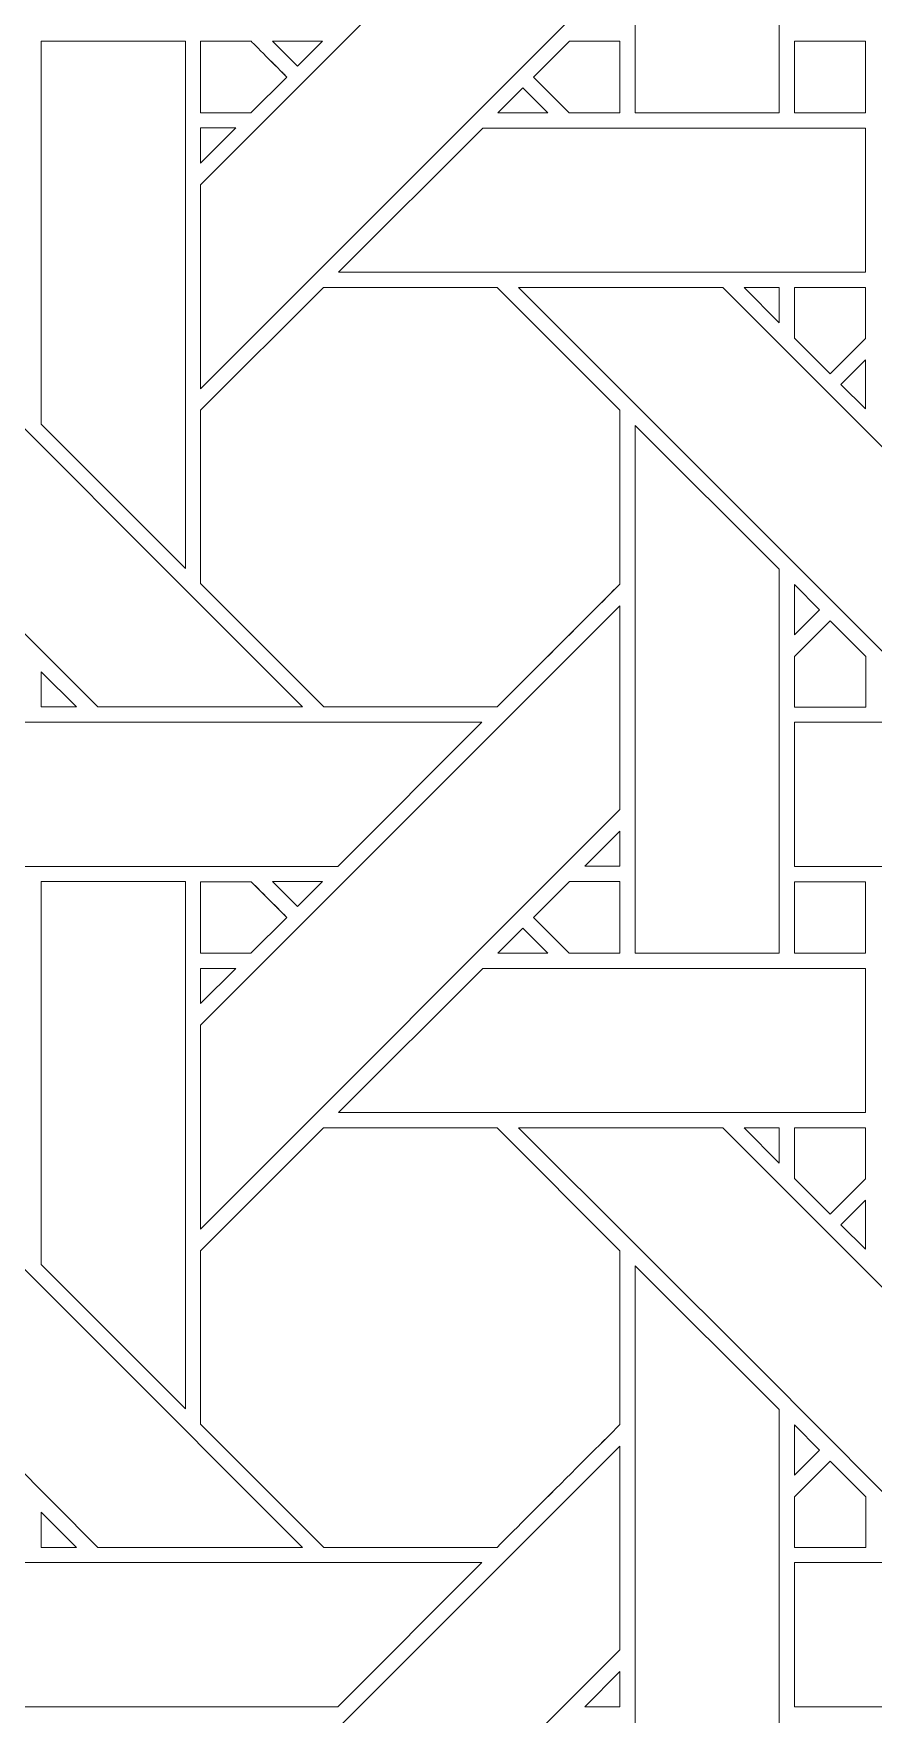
# Model space of a CAD drawing. Header units: inches. Extents: x 4.9 to 19.9, y 1.6 to 16.6.
# Drawn here: x 10.534 to 11.483, y 3.451 to 5.349 of the extents above; entities that cross this region are included whole.
import ezdxf

# ---------------------------------------------------------------- set-up
doc = ezdxf.new("R2010")
doc.units = ezdxf.units.IN
doc.header["$MEASUREMENT"] = 0
doc.layers.add('Design', color=7, linetype='Continuous', lineweight=0)

msp = doc.modelspace()

# ---------------------------------------------------------------- linework, layer by layer
at = {"layer": 'Design'}
for points, knots in [([(4.882854037814669, 16.59476386176223), (4.882854037814669, 16.59476386176223), (4.882854037814669, 1.594763861762152), (4.882854037814669, 1.594763861762152), (4.882854037814669, 1.594763861762152), (19.88285319010416, 1.594763861762152), (19.88285319010416, 1.594763861762152), (19.88285319010416, 1.594763861762152), (19.88285319010416, 16.59476386176223), (19.88285319010416, 16.59476386176223), (19.88285319010416, 16.59476386176223), (4.882854037814669, 16.59476386176223), (4.882854037814669, 16.59476386176223)], [0, 0, 0, 0, 1, 1, 1, 2, 2, 2, 3, 3, 3, 4, 4, 4, 4]), ([(5.683952837729848, 15.79366501657361), (5.683952837729848, 15.79366501657361), (5.683952837729848, 2.395862706950664), (5.683952837729848, 2.395862706950664), (5.683952837729848, 2.395862706950664), (19.08175439018904, 2.395862706950664), (19.08175439018904, 2.395862706950664), (19.08175439018904, 2.395862706950664), (19.08175439018904, 15.79366501657361), (19.08175439018904, 15.79366501657361), (19.08175439018904, 15.79366501657361), (5.683952837729848, 15.79366501657361), (5.683952837729848, 15.79366501657361)], [0, 0, 0, 0, 1, 1, 1, 2, 2, 2, 3, 3, 3, 4, 4, 4, 4]), ([(11.37650892469618, 5.693190680609808), (11.37650892469618, 5.693190680609808), (11.37650892469618, 5.259501139322916), (11.37650892469618, 5.259501139322916), (11.37650892469618, 5.259501139322916), (11.21374766031901, 5.259501139322916), (11.21374766031901, 5.259501139322916), (11.21374766031901, 5.259501139322916), (11.21374766031901, 5.855332268608941), (11.21374766031901, 5.855332268608941), (11.21374766031901, 5.855332268608941), (11.37650892469618, 5.693190680609808), (11.37650892469618, 5.693190680609808)], [0, 0, 0, 0, 1, 1, 1, 2, 2, 2, 3, 3, 3, 4, 4, 4, 4]), ([(10.72293938530816, 5.178177727593316), (10.72293938530816, 5.178177727593316), (11.19660949707031, 5.651766459147134), (11.19660949707031, 5.651766459147134), (11.19660949707031, 5.651766459147134), (11.19660949707031, 5.421737670898437), (11.19660949707031, 5.421737670898437), (11.19660949707031, 5.421737670898437), (10.72293938530816, 4.94808112250434), (10.72293938530816, 4.94808112250434), (10.72293938530816, 4.94808112250434), (10.72293938530816, 5.178177727593316), (10.72293938530816, 5.178177727593316)], [0, 0, 0, 0, 1, 1, 1, 2, 2, 2, 3, 3, 3, 4, 4, 4, 4]), ([(10.70579359266493, 5.340279473198784), (10.70579359266493, 5.340279473198784), (10.70579359266493, 4.745168897840711), (10.70579359266493, 4.745168897840711), (10.70579359266493, 4.745168897840711), (10.54288313123915, 4.908086988661024), (10.54288313123915, 4.908086988661024), (10.54288313123915, 4.908086988661024), (10.54288313123915, 5.340279473198784), (10.54288313123915, 5.340279473198784), (10.54288313123915, 5.340279473198784), (10.70579359266493, 5.340279473198784), (10.70579359266493, 5.340279473198784)], [0, 0, 0, 0, 1, 1, 1, 2, 2, 2, 3, 3, 3, 4, 4, 4, 4]), ([(10.77998775906033, 5.340252346462673), (10.78512658013238, 5.335140652126735), (10.8158950805664, 5.304328070746527), (10.82031928168402, 5.299903869628906), (10.82031928168402, 5.299903869628906), (10.77989620632595, 5.259484185112847), (10.77989620632595, 5.259484185112847), (10.77989620632595, 5.259484185112847), (10.72291988796658, 5.259484185112847), (10.72291988796658, 5.259484185112847), (10.72291988796658, 5.259484185112847), (10.72291988796658, 5.340252346462673), (10.72291988796658, 5.340252346462673), (10.72291988796658, 5.340252346462673), (10.77998775906033, 5.340252346462673), (10.77998775906033, 5.340252346462673)], [0, 0, 0, 0, 1, 1, 1, 2, 2, 2, 3, 3, 3, 4, 4, 4, 5, 5, 5, 5]), ([(10.72291988796658, 5.340252346462673), (10.72291988796658, 5.340252346462673), (10.77998775906033, 5.340252346462673), (10.77998775906033, 5.340252346462673), (10.78521474202474, 5.335051642523871), (10.81600358751085, 5.304218716091579), (10.82031928168402, 5.299903869628906), (10.82031928168402, 5.299903869628906), (10.77989620632595, 5.259484185112847), (10.77989620632595, 5.259484185112847), (10.77989620632595, 5.259484185112847), (10.72291988796658, 5.259484185112847), (10.72291988796658, 5.259484185112847), (10.72291988796658, 5.259484185112847), (10.72291988796658, 5.340252346462673), (10.72291988796658, 5.340252346462673)], [0, 0, 0, 0, 1, 1, 1, 2, 2, 2, 3, 3, 3, 4, 4, 4, 5, 5, 5, 5]), ([(10.86082967122395, 5.340279473198784), (10.86082967122395, 5.340279473198784), (10.83254920111762, 5.312100728352864), (10.83254920111762, 5.312100728352864), (10.83254920111762, 5.312100728352864), (10.8043704562717, 5.340279473198784), (10.8043704562717, 5.340279473198784), (10.8043704562717, 5.340279473198784), (10.86082967122395, 5.340279473198784), (10.86082967122395, 5.340279473198784)], [0, 0, 0, 0, 1, 1, 1, 2, 2, 2, 3, 3, 3, 3]), ([(11.13948398166232, 5.259470621744791), (11.13948398166232, 5.259470621744791), (11.09912618001302, 5.299849616156683), (11.09912618001302, 5.299849616156683), (11.09912618001302, 5.299849616156683), (11.1395526462131, 5.34027608235677), (11.1395526462131, 5.34027608235677), (11.1395526462131, 5.34027608235677), (11.19659678141276, 5.34027608235677), (11.19659678141276, 5.34027608235677), (11.19659678141276, 5.34027608235677), (11.19659678141276, 5.259470621744791), (11.19659678141276, 5.259470621744791), (11.19659678141276, 5.259470621744791), (11.13948398166232, 5.259470621744791), (11.13948398166232, 5.259470621744791)], [0, 0, 0, 0, 1, 1, 1, 2, 2, 2, 3, 3, 3, 4, 4, 4, 5, 5, 5, 5]), ([(11.09912618001302, 5.299849616156683), (11.09912618001302, 5.299849616156683), (11.1395526462131, 5.34027608235677), (11.1395526462131, 5.34027608235677), (11.1395526462131, 5.34027608235677), (11.19659678141276, 5.34027608235677), (11.19659678141276, 5.34027608235677), (11.19659678141276, 5.34027608235677), (11.19659678141276, 5.259470621744791), (11.19659678141276, 5.259470621744791), (11.19659678141276, 5.259470621744791), (11.13948398166232, 5.259470621744791), (11.13948398166232, 5.259470621744791), (11.13948398166232, 5.259470621744791), (11.09912618001302, 5.299849616156683), (11.09912618001302, 5.299849616156683)], [0, 0, 0, 0, 1, 1, 1, 2, 2, 2, 3, 3, 3, 4, 4, 4, 5, 5, 5, 5]), ([(11.39380137125651, 5.259470621744791), (11.39380137125651, 5.259470621744791), (11.39380137125651, 5.340252346462673), (11.39380137125651, 5.340252346462673), (11.39380137125651, 5.340252346462673), (11.47404564751519, 5.340252346462673), (11.47404564751519, 5.340252346462673), (11.47404564751519, 5.340252346462673), (11.47404564751519, 5.259470621744791), (11.47404564751519, 5.259470621744791), (11.47404564751519, 5.259470621744791), (11.39380137125651, 5.259470621744791), (11.39380137125651, 5.259470621744791)], [0, 0, 0, 0, 1, 1, 1, 2, 2, 2, 3, 3, 3, 4, 4, 4, 4]), ([(11.39380137125651, 5.340252346462673), (11.39380137125651, 5.340252346462673), (11.47404564751519, 5.340252346462673), (11.47404564751519, 5.340252346462673), (11.47404564751519, 5.340252346462673), (11.47404564751519, 5.259470621744791), (11.47404564751519, 5.259470621744791), (11.47404564751519, 5.259470621744791), (11.39380137125651, 5.259470621744791), (11.39380137125651, 5.259470621744791), (11.39380137125651, 5.259470621744791), (11.39380137125651, 5.340252346462673), (11.39380137125651, 5.340252346462673)], [0, 0, 0, 0, 1, 1, 1, 2, 2, 2, 3, 3, 3, 4, 4, 4, 4]), ([(11.11527930365668, 5.259501139322916), (11.11527930365668, 5.259501139322916), (11.05877346462673, 5.259501139322916), (11.05877346462673, 5.259501139322916), (11.05877346462673, 5.259501139322916), (11.08703358968099, 5.287761264377169), (11.08703358968099, 5.287761264377169), (11.08703358968099, 5.287761264377169), (11.11527930365668, 5.259501139322916), (11.11527930365668, 5.259501139322916)], [0, 0, 0, 0, 1, 1, 1, 2, 2, 2, 3, 3, 3, 3]), ([(10.76277669270833, 5.24237569173177), (10.76277669270833, 5.24237569173177), (10.72293938530816, 5.202545166015625), (10.72293938530816, 5.202545166015625), (10.72293938530816, 5.202545166015625), (10.72293938530816, 5.24237569173177), (10.72293938530816, 5.24237569173177), (10.72293938530816, 5.24237569173177), (10.76277669270833, 5.24237569173177), (10.76277669270833, 5.24237569173177)], [0, 0, 0, 0, 1, 1, 1, 2, 2, 2, 3, 3, 3, 3]), ([(10.878785027398, 5.079539828830294), (10.878785027398, 5.079539828830294), (11.0416276719835, 5.242362128363715), (11.0416276719835, 5.242362128363715), (11.0416276719835, 5.242362128363715), (11.47406514485677, 5.242362128363715), (11.47406514485677, 5.242362128363715), (11.47406514485677, 5.242362128363715), (11.47406514485677, 5.079539828830294), (11.47406514485677, 5.079539828830294), (11.47406514485677, 5.079539828830294), (10.878785027398, 5.079539828830294), (10.878785027398, 5.079539828830294)], [0, 0, 0, 0, 1, 1, 1, 2, 2, 2, 3, 3, 3, 4, 4, 4, 4]), ([(10.13336266411675, 5.062428792317708), (10.13336266411675, 5.062428792317708), (10.36431037055121, 5.062428792317708), (10.36431037055121, 5.062428792317708), (10.36431037055121, 5.062428792317708), (10.83795335557725, 4.58877224392361), (10.83795335557725, 4.58877224392361), (10.83795335557725, 4.58877224392361), (10.60692426893446, 4.58877224392361), (10.60692426893446, 4.58877224392361), (10.60692426893446, 4.58877224392361), (10.13336266411675, 5.062428792317708), (10.13336266411675, 5.062428792317708)], [0, 0, 0, 0, 1, 1, 1, 2, 2, 2, 3, 3, 3, 4, 4, 4, 4]), ([(10.86162397596571, 5.062374538845485), (10.86162397596571, 5.062374538845485), (11.05783504909939, 5.062374538845485), (11.05783504909939, 5.062374538845485), (11.05783504909939, 5.062374538845485), (11.1965832180447, 4.923656887478298), (11.1965832180447, 4.923656887478298), (11.1965832180447, 4.923656887478298), (11.1965832180447, 4.727442423502603), (11.1965832180447, 4.727442423502603), (11.1787846883138, 4.709507412380641), (11.06685977511935, 4.59776645236545), (11.05787573920355, 4.588755289713541), (11.05787573920355, 4.588755289713541), (10.86216481526692, 4.588755289713541), (10.86216481526692, 4.588755289713541), (10.86216481526692, 4.588755289713541), (10.72291988796658, 4.727990044487847), (10.72291988796658, 4.727990044487847), (10.72291988796658, 4.727990044487847), (10.72291988796658, 4.923656887478298), (10.72291988796658, 4.923656887478298), (10.72291988796658, 4.923656887478298), (10.86162397596571, 5.062374538845485), (10.86162397596571, 5.062374538845485)], [0, 0, 0, 0, 1, 1, 1, 2, 2, 2, 3, 3, 3, 4, 4, 4, 5, 5, 5, 6, 6, 6, 7, 7, 7, 8, 8, 8, 8]), ([(10.72291988796658, 4.727990044487847), (10.72291988796658, 4.727990044487847), (10.72291988796658, 4.923656887478298), (10.72291988796658, 4.923656887478298), (10.72291988796658, 4.923656887478298), (10.86162397596571, 5.062374538845485), (10.86162397596571, 5.062374538845485), (10.86162397596571, 5.062374538845485), (11.05783504909939, 5.062374538845485), (11.05783504909939, 5.062374538845485), (11.05783504909939, 5.062374538845485), (11.1965832180447, 4.923656887478298), (11.1965832180447, 4.923656887478298), (11.1965832180447, 4.923656887478298), (11.1965832180447, 4.727442423502603), (11.1965832180447, 4.727442423502603), (11.17864142523871, 4.709364149305555), (11.06675804985894, 4.597657945421006), (11.05787573920355, 4.588755289713541), (11.05787573920355, 4.588755289713541), (10.86216481526692, 4.588755289713541), (10.86216481526692, 4.588755289713541), (10.86216481526692, 4.588755289713541), (10.72291988796658, 4.727990044487847), (10.72291988796658, 4.727990044487847)], [0, 0, 0, 0, 1, 1, 1, 2, 2, 2, 3, 3, 3, 4, 4, 4, 5, 5, 5, 6, 6, 6, 7, 7, 7, 8, 8, 8, 8]), ([(11.08209143744574, 5.062428792317708), (11.08209143744574, 5.062428792317708), (11.31303914388021, 5.062428792317708), (11.31303914388021, 5.062428792317708), (11.31303914388021, 5.062428792317708), (11.78668212890625, 4.58877224392361), (11.78668212890625, 4.58877224392361), (11.78668212890625, 4.58877224392361), (11.55565304226345, 4.58877224392361), (11.55565304226345, 4.58877224392361), (11.55565304226345, 4.58877224392361), (11.08209143744574, 5.062428792317708), (11.08209143744574, 5.062428792317708)], [0, 0, 0, 0, 1, 1, 1, 2, 2, 2, 3, 3, 3, 4, 4, 4, 4]), ([(11.37659708658854, 5.062415228949652), (11.37659708658854, 5.062415228949652), (11.37659708658854, 5.022597418891058), (11.37659708658854, 5.022597418891058), (11.37659708658854, 5.022597418891058), (11.33715481228298, 5.062415228949652), (11.33715481228298, 5.062415228949652), (11.33715481228298, 5.062415228949652), (11.37659708658854, 5.062415228949652), (11.37659708658854, 5.062415228949652)], [0, 0, 0, 0, 1, 1, 1, 2, 2, 2, 3, 3, 3, 3]), ([(11.47404564751519, 5.062394883897568), (11.47404564751519, 5.062394883897568), (11.47404564751519, 5.004792107476128), (11.47404564751519, 5.004792107476128), (11.47404564751519, 5.004792107476128), (11.43411593967013, 4.96484883626302), (11.43411593967013, 4.96484883626302), (11.43411593967013, 4.96484883626302), (11.39378441704644, 5.005183749728732), (11.39378441704644, 5.005183749728732), (11.39378441704644, 5.005183749728732), (11.39378441704644, 5.062394883897568), (11.39378441704644, 5.062394883897568), (11.39378441704644, 5.062394883897568), (11.47404564751519, 5.062394883897568), (11.47404564751519, 5.062394883897568)], [0, 0, 0, 0, 1, 1, 1, 2, 2, 2, 3, 3, 3, 4, 4, 4, 5, 5, 5, 5]), ([(11.43411593967013, 4.96484883626302), (11.43411593967013, 4.96484883626302), (11.39378441704644, 5.005183749728732), (11.39378441704644, 5.005183749728732), (11.39378441704644, 5.005183749728732), (11.39378441704644, 5.062394883897568), (11.39378441704644, 5.062394883897568), (11.39378441704644, 5.062394883897568), (11.47404564751519, 5.062394883897568), (11.47404564751519, 5.062394883897568), (11.47404564751519, 5.062394883897568), (11.47404564751519, 5.004792107476128), (11.47404564751519, 5.004792107476128), (11.47404564751519, 5.004792107476128), (11.43411593967013, 4.96484883626302), (11.43411593967013, 4.96484883626302)], [0, 0, 0, 0, 1, 1, 1, 2, 2, 2, 3, 3, 3, 4, 4, 4, 5, 5, 5, 5]), ([(11.47406514485677, 4.980574713812933), (11.47406514485677, 4.980574713812933), (11.47406514485677, 4.925415886773003), (11.47406514485677, 4.925415886773003), (11.47406514485677, 4.925415886773003), (11.44629499647352, 4.952804565429687), (11.44629499647352, 4.952804565429687), (11.44629499647352, 4.952804565429687), (11.47406514485677, 4.980574713812933), (11.47406514485677, 4.980574713812933)], [0, 0, 0, 0, 1, 1, 1, 2, 2, 2, 3, 3, 3, 3]), ([(11.37650892469618, 4.744461059570312), (11.37650892469618, 4.744461059570312), (11.37650892469618, 4.310771518283419), (11.37650892469618, 4.310771518283419), (11.37650892469618, 4.310771518283419), (11.21374766031901, 4.310771518283419), (11.21374766031901, 4.310771518283419), (11.21374766031901, 4.310771518283419), (11.21374766031901, 4.906603495279947), (11.21374766031901, 4.906603495279947), (11.21374766031901, 4.906603495279947), (11.37650892469618, 4.744461059570312), (11.37650892469618, 4.744461059570312)], [0, 0, 0, 0, 1, 1, 1, 2, 2, 2, 3, 3, 3, 4, 4, 4, 4]), ([(11.39381747775607, 4.670216878255208), (11.39381747775607, 4.670216878255208), (11.39381747775607, 4.726968553331162), (11.39381747775607, 4.726968553331162), (11.39381747775607, 4.726968553331162), (11.42200300428602, 4.698395623101128), (11.42200300428602, 4.698395623101128), (11.42200300428602, 4.698395623101128), (11.39381747775607, 4.670216878255208), (11.39381747775607, 4.670216878255208)], [0, 0, 0, 0, 1, 1, 1, 2, 2, 2, 3, 3, 3, 3]), ([(10.72293938530816, 4.229448954264322), (10.72293938530816, 4.229448954264322), (11.19660949707031, 4.703037685818141), (11.19660949707031, 4.703037685818141), (11.19660949707031, 4.703037685818141), (11.19660949707031, 4.473008897569443), (11.19660949707031, 4.473008897569443), (11.19660949707031, 4.473008897569443), (10.72293938530816, 3.999352349175346), (10.72293938530816, 3.999352349175346), (10.72293938530816, 3.999352349175346), (10.72293938530816, 4.229448954264322), (10.72293938530816, 4.229448954264322)], [0, 0, 0, 0, 1, 1, 1, 2, 2, 2, 3, 3, 3, 4, 4, 4, 4]), ([(11.39379798041449, 4.588510301378037), (11.39379798041449, 4.588510301378037), (11.39379798041449, 4.64579603407118), (11.39379798041449, 4.64579603407118), (11.39379798041449, 4.64579603407118), (11.43412272135416, 4.686127556694878), (11.43412272135416, 4.686127556694878), (11.43412272135416, 4.686127556694878), (11.47445424397786, 4.645806206597222), (11.47445424397786, 4.645806206597222), (11.47445424397786, 4.645806206597222), (11.47445424397786, 4.588510301378037), (11.47445424397786, 4.588510301378037), (11.47445424397786, 4.588510301378037), (11.39379798041449, 4.588510301378037), (11.39379798041449, 4.588510301378037)], [0, 0, 0, 0, 1, 1, 1, 2, 2, 2, 3, 3, 3, 4, 4, 4, 5, 5, 5, 5]), ([(11.39379798041449, 4.588510301378037), (11.39379798041449, 4.588510301378037), (11.39379798041449, 4.64579603407118), (11.39379798041449, 4.64579603407118), (11.39379798041449, 4.64579603407118), (11.43412272135416, 4.686127556694878), (11.43412272135416, 4.686127556694878), (11.43412272135416, 4.686127556694878), (11.47445424397786, 4.645806206597222), (11.47445424397786, 4.645806206597222), (11.47445424397786, 4.645806206597222), (11.47445424397786, 4.588510301378037), (11.47445424397786, 4.588510301378037), (11.47445424397786, 4.588510301378037), (11.39379798041449, 4.588510301378037), (11.39379798041449, 4.588510301378037)], [0, 0, 0, 0, 1, 1, 1, 2, 2, 2, 3, 3, 3, 4, 4, 4, 5, 5, 5, 5]), ([(10.58271365695529, 4.58877224392361), (10.58271365695529, 4.58877224392361), (10.54299163818359, 4.58877224392361), (10.54299163818359, 4.58877224392361), (10.54299163818359, 4.58877224392361), (10.54299163818359, 4.62856207953559), (10.54299163818359, 4.62856207953559), (10.54299163818359, 4.62856207953559), (10.58271365695529, 4.58877224392361), (10.58271365695529, 4.58877224392361)], [0, 0, 0, 0, 1, 1, 1, 2, 2, 2, 3, 3, 3, 3]), ([(10.44509548611111, 4.408824496799044), (10.44509548611111, 4.408824496799044), (10.44509548611111, 4.571511162651909), (10.44509548611111, 4.571511162651909), (10.44509548611111, 4.571511162651909), (11.04079098171658, 4.571511162651909), (11.04079098171658, 4.571511162651909), (11.04079098171658, 4.571511162651909), (10.87805684407552, 4.408824496799044), (10.87805684407552, 4.408824496799044), (10.87805684407552, 4.408824496799044), (10.44509548611111, 4.408824496799044), (10.44509548611111, 4.408824496799044)], [0, 0, 0, 0, 1, 1, 1, 2, 2, 2, 3, 3, 3, 4, 4, 4, 4]), ([(11.39382086859809, 4.408810933430989), (11.39382086859809, 4.408810933430989), (11.39382086859809, 4.571524726019965), (11.39382086859809, 4.571524726019965), (11.39382086859809, 4.571524726019965), (11.98951975504557, 4.571524726019965), (11.98951975504557, 4.571524726019965), (11.98951975504557, 4.571524726019965), (11.82678561740451, 4.408810933430989), (11.82678561740451, 4.408810933430989), (11.82678561740451, 4.408810933430989), (11.39382086859809, 4.408810933430989), (11.39382086859809, 4.408810933430989)], [0, 0, 0, 0, 1, 1, 1, 2, 2, 2, 3, 3, 3, 4, 4, 4, 4]), ([(11.15684594048394, 4.408851623535156), (11.15684594048394, 4.408851623535156), (11.19661627875434, 4.448615180121527), (11.19661627875434, 4.448615180121527), (11.19661627875434, 4.448615180121527), (11.19661627875434, 4.408851623535156), (11.19661627875434, 4.408851623535156), (11.19661627875434, 4.408851623535156), (11.15684594048394, 4.408851623535156), (11.15684594048394, 4.408851623535156)], [0, 0, 0, 0, 1, 1, 1, 2, 2, 2, 3, 3, 3, 3]), ([(10.70579359266493, 4.391563415527343), (10.70579359266493, 4.391563415527343), (10.70579359266493, 3.796440124511718), (10.70579359266493, 3.796440124511718), (10.70579359266493, 3.796440124511718), (10.54288313123915, 3.959358215332031), (10.54288313123915, 3.959358215332031), (10.54288313123915, 3.959358215332031), (10.54288313123915, 4.391563415527343), (10.54288313123915, 4.391563415527343), (10.54288313123915, 4.391563415527343), (10.70579359266493, 4.391563415527343), (10.70579359266493, 4.391563415527343)], [0, 0, 0, 0, 1, 1, 1, 2, 2, 2, 3, 3, 3, 4, 4, 4, 4]), ([(10.77998436821831, 4.391521877712673), (10.78512318929036, 4.386410183376735), (10.81589847140842, 4.355591668023003), (10.82032267252604, 4.351167466905382), (10.82032267252604, 4.351167466905382), (10.77989620632595, 4.310747782389322), (10.77989620632595, 4.310747782389322), (10.77989620632595, 4.310747782389322), (10.72291988796658, 4.310747782389322), (10.72291988796658, 4.310747782389322), (10.72291988796658, 4.310747782389322), (10.72291988796658, 4.391521877712673), (10.72291988796658, 4.391521877712673), (10.72291988796658, 4.391521877712673), (10.77998436821831, 4.391521877712673), (10.77998436821831, 4.391521877712673)], [0, 0, 0, 0, 1, 1, 1, 2, 2, 2, 3, 3, 3, 4, 4, 4, 5, 5, 5, 5]), ([(10.72291988796658, 4.391521877712673), (10.72291988796658, 4.391521877712673), (10.77998436821831, 4.391521877712673), (10.77998436821831, 4.391521877712673), (10.78524525960286, 4.386294894748263), (10.81603410508897, 4.355456034342447), (10.82032267252604, 4.351167466905382), (10.82032267252604, 4.351167466905382), (10.77989620632595, 4.310747782389322), (10.77989620632595, 4.310747782389322), (10.77989620632595, 4.310747782389322), (10.72291988796658, 4.310747782389322), (10.72291988796658, 4.310747782389322), (10.72291988796658, 4.310747782389322), (10.72291988796658, 4.391521877712673), (10.72291988796658, 4.391521877712673)], [0, 0, 0, 0, 1, 1, 1, 2, 2, 2, 3, 3, 3, 4, 4, 4, 5, 5, 5, 5]), ([(10.86083645290798, 4.391563415527343), (10.86083645290798, 4.391563415527343), (10.83254920111762, 4.363371955023871), (10.83254920111762, 4.363371955023871), (10.83254920111762, 4.363371955023871), (10.80436367458767, 4.391563415527343), (10.80436367458767, 4.391563415527343), (10.80436367458767, 4.391563415527343), (10.86083645290798, 4.391563415527343), (10.86083645290798, 4.391563415527343)], [0, 0, 0, 0, 1, 1, 1, 2, 2, 2, 3, 3, 3, 3]), ([(11.13948398166232, 4.310733371310763), (11.13948398166232, 4.310733371310763), (11.09912618001302, 4.351119147406683), (11.09912618001302, 4.351119147406683), (11.09912618001302, 4.351119147406683), (11.13955603705512, 4.391538831922742), (11.13955603705512, 4.391538831922742), (11.13955603705512, 4.391538831922742), (11.19659678141276, 4.391538831922742), (11.19659678141276, 4.391538831922742), (11.19659678141276, 4.391538831922742), (11.19659678141276, 4.310733371310763), (11.19659678141276, 4.310733371310763), (11.19659678141276, 4.310733371310763), (11.13948398166232, 4.310733371310763), (11.13948398166232, 4.310733371310763)], [0, 0, 0, 0, 1, 1, 1, 2, 2, 2, 3, 3, 3, 4, 4, 4, 5, 5, 5, 5]), ([(11.09912618001302, 4.351119147406683), (11.09912618001302, 4.351119147406683), (11.13955603705512, 4.391538831922742), (11.13955603705512, 4.391538831922742), (11.13955603705512, 4.391538831922742), (11.19659678141276, 4.391538831922742), (11.19659678141276, 4.391538831922742), (11.19659678141276, 4.391538831922742), (11.19659678141276, 4.310733371310763), (11.19659678141276, 4.310733371310763), (11.19659678141276, 4.310733371310763), (11.13948398166232, 4.310733371310763), (11.13948398166232, 4.310733371310763), (11.13948398166232, 4.310733371310763), (11.09912618001302, 4.351119147406683), (11.09912618001302, 4.351119147406683)], [0, 0, 0, 0, 1, 1, 1, 2, 2, 2, 3, 3, 3, 4, 4, 4, 5, 5, 5, 5]), ([(11.39380137125651, 4.310733371310763), (11.39380137125651, 4.310733371310763), (11.39380137125651, 4.391521877712673), (11.39380137125651, 4.391521877712673), (11.39380137125651, 4.391521877712673), (11.47404564751519, 4.391521877712673), (11.47404564751519, 4.391521877712673), (11.47404564751519, 4.391521877712673), (11.47404564751519, 4.310733371310763), (11.47404564751519, 4.310733371310763), (11.47404564751519, 4.310733371310763), (11.39380137125651, 4.310733371310763), (11.39380137125651, 4.310733371310763)], [0, 0, 0, 0, 1, 1, 1, 2, 2, 2, 3, 3, 3, 4, 4, 4, 4]), ([(11.39380137125651, 4.391521877712673), (11.39380137125651, 4.391521877712673), (11.47404564751519, 4.391521877712673), (11.47404564751519, 4.391521877712673), (11.47404564751519, 4.391521877712673), (11.47404564751519, 4.310733371310763), (11.47404564751519, 4.310733371310763), (11.47404564751519, 4.310733371310763), (11.39380137125651, 4.310733371310763), (11.39380137125651, 4.310733371310763), (11.39380137125651, 4.310733371310763), (11.39380137125651, 4.391521877712673), (11.39380137125651, 4.391521877712673)], [0, 0, 0, 0, 1, 1, 1, 2, 2, 2, 3, 3, 3, 4, 4, 4, 4]), ([(11.11527930365668, 4.310771518283419), (11.11527930365668, 4.310771518283419), (11.0587658352322, 4.310771518283419), (11.0587658352322, 4.310771518283419), (11.0587658352322, 4.310771518283419), (11.08703358968099, 4.339031643337673), (11.08703358968099, 4.339031643337673), (11.08703358968099, 4.339031643337673), (11.11527930365668, 4.310771518283419), (11.11527930365668, 4.310771518283419)], [0, 0, 0, 0, 1, 1, 1, 2, 2, 2, 3, 3, 3, 3]), ([(10.7627699110243, 4.293646918402777), (10.7627699110243, 4.293646918402777), (10.72293938530816, 4.253815544976128), (10.72293938530816, 4.253815544976128), (10.72293938530816, 4.253815544976128), (10.72293938530816, 4.293646918402777), (10.72293938530816, 4.293646918402777), (10.72293938530816, 4.293646918402777), (10.7627699110243, 4.293646918402777), (10.7627699110243, 4.293646918402777)], [0, 0, 0, 0, 1, 1, 1, 2, 2, 2, 3, 3, 3, 3]), ([(10.878785027398, 4.130838182237413), (10.878785027398, 4.130838182237413), (11.04163445366753, 4.293633355034722), (11.04163445366753, 4.293633355034722), (11.04163445366753, 4.293633355034722), (11.47406514485677, 4.293633355034722), (11.47406514485677, 4.293633355034722), (11.47406514485677, 4.293633355034722), (11.47406514485677, 4.130838182237413), (11.47406514485677, 4.130838182237413), (11.47406514485677, 4.130838182237413), (10.878785027398, 4.130838182237413), (10.878785027398, 4.130838182237413)], [0, 0, 0, 0, 1, 1, 1, 2, 2, 2, 3, 3, 3, 4, 4, 4, 4]), ([(10.40774875217014, 3.839973449707031), (10.40774875217014, 3.839973449707031), (10.13338979085286, 4.113699171278211), (10.13338979085286, 4.113699171278211), (10.13338979085286, 4.113699171278211), (10.36430358886718, 4.113699171278211), (10.36430358886718, 4.113699171278211), (10.36430358886718, 4.113699171278211), (10.83795335557725, 3.640042622884114), (10.83795335557725, 3.640042622884114), (10.83795335557725, 3.640042622884114), (10.60693105061849, 3.640042622884114), (10.60693105061849, 3.640042622884114), (10.60693105061849, 3.640042622884114), (10.40774875217014, 3.839973449707031), (10.40774875217014, 3.839973449707031)], [0, 0, 0, 0, 1, 1, 1, 2, 2, 2, 3, 3, 3, 4, 4, 4, 5, 5, 5, 5]), ([(10.86162397596571, 4.113644917805989), (10.86162397596571, 4.113644917805989), (11.05783504909939, 4.113644917805989), (11.05783504909939, 4.113644917805989), (11.05783504909939, 4.113644917805989), (11.1965832180447, 3.974920484754774), (11.1965832180447, 3.974920484754774), (11.1965832180447, 3.974920484754774), (11.1965832180447, 3.778706020779079), (11.1965832180447, 3.778706020779079), (11.1787846883138, 3.760771009657117), (11.06686316596137, 3.64903089735243), (11.05787913004557, 3.640018886990016), (11.05787913004557, 3.640018886990016), (10.86216481526692, 3.640018886990016), (10.86216481526692, 3.640018886990016), (10.86216481526692, 3.640018886990016), (10.72291988796658, 3.77926042344835), (10.72291988796658, 3.77926042344835), (10.72291988796658, 3.77926042344835), (10.72291988796658, 3.974920484754774), (10.72291988796658, 3.974920484754774), (10.72291988796658, 3.974920484754774), (10.86162397596571, 4.113644917805989), (10.86162397596571, 4.113644917805989)], [0, 0, 0, 0, 1, 1, 1, 2, 2, 2, 3, 3, 3, 4, 4, 4, 5, 5, 5, 6, 6, 6, 7, 7, 7, 8, 8, 8, 8]), ([(10.72291988796658, 3.77926042344835), (10.72291988796658, 3.77926042344835), (10.72291988796658, 3.974920484754774), (10.72291988796658, 3.974920484754774), (10.72291988796658, 3.974920484754774), (10.86162397596571, 4.113644917805989), (10.86162397596571, 4.113644917805989), (10.86162397596571, 4.113644917805989), (11.05783504909939, 4.113644917805989), (11.05783504909939, 4.113644917805989), (11.05783504909939, 4.113644917805989), (11.1965832180447, 3.974920484754774), (11.1965832180447, 3.974920484754774), (11.1965832180447, 3.974920484754774), (11.1965832180447, 3.778706020779079), (11.1965832180447, 3.778706020779079), (11.17874315049913, 3.760737101236979), (11.06683603922526, 3.649003770616319), (11.05787913004557, 3.640018886990016), (11.05787913004557, 3.640018886990016), (10.86216481526692, 3.640018886990016), (10.86216481526692, 3.640018886990016), (10.86216481526692, 3.640018886990016), (10.72291988796658, 3.77926042344835), (10.72291988796658, 3.77926042344835)], [0, 0, 0, 0, 1, 1, 1, 2, 2, 2, 3, 3, 3, 4, 4, 4, 5, 5, 5, 6, 6, 6, 7, 7, 7, 8, 8, 8, 8]), ([(11.35647752549913, 3.839973449707031), (11.35647752549913, 3.839973449707031), (11.08211856418185, 4.113699171278211), (11.08211856418185, 4.113699171278211), (11.08211856418185, 4.113699171278211), (11.31303236219618, 4.113699171278211), (11.31303236219618, 4.113699171278211), (11.31303236219618, 4.113699171278211), (11.78668212890625, 3.640042622884114), (11.78668212890625, 3.640042622884114), (11.78668212890625, 3.640042622884114), (11.55565982394748, 3.640042622884114), (11.55565982394748, 3.640042622884114), (11.55565982394748, 3.640042622884114), (11.35647752549913, 3.839973449707031), (11.35647752549913, 3.839973449707031)], [0, 0, 0, 0, 1, 1, 1, 2, 2, 2, 3, 3, 3, 4, 4, 4, 5, 5, 5, 5]), ([(11.37659708658854, 4.113685607910156), (11.37659708658854, 4.113685607910156), (11.37659708658854, 4.073868645562066), (11.37659708658854, 4.073868645562066), (11.37659708658854, 4.073868645562066), (11.33716159396701, 4.113685607910156), (11.33716159396701, 4.113685607910156), (11.33716159396701, 4.113685607910156), (11.37659708658854, 4.113685607910156), (11.37659708658854, 4.113685607910156)], [0, 0, 0, 0, 1, 1, 1, 2, 2, 2, 3, 3, 3, 3]), ([(11.47404564751519, 4.113658481174044), (11.47404564751519, 4.113658481174044), (11.47404564751519, 4.056055704752603), (11.47404564751519, 4.056055704752603), (11.47404564751519, 4.056055704752603), (11.43411593967013, 4.016112433539496), (11.43411593967013, 4.016112433539496), (11.43411593967013, 4.016112433539496), (11.39378441704644, 4.056447347005208), (11.39378441704644, 4.056447347005208), (11.39378441704644, 4.056447347005208), (11.39378441704644, 4.113658481174044), (11.39378441704644, 4.113658481174044), (11.39378441704644, 4.113658481174044), (11.47404564751519, 4.113658481174044), (11.47404564751519, 4.113658481174044)], [0, 0, 0, 0, 1, 1, 1, 2, 2, 2, 3, 3, 3, 4, 4, 4, 5, 5, 5, 5]), ([(11.43411593967013, 4.016112433539496), (11.43411593967013, 4.016112433539496), (11.39378441704644, 4.056447347005208), (11.39378441704644, 4.056447347005208), (11.39378441704644, 4.056447347005208), (11.39378441704644, 4.113658481174044), (11.39378441704644, 4.113658481174044), (11.39378441704644, 4.113658481174044), (11.47404564751519, 4.113658481174044), (11.47404564751519, 4.113658481174044), (11.47404564751519, 4.113658481174044), (11.47404564751519, 4.056055704752603), (11.47404564751519, 4.056055704752603), (11.47404564751519, 4.056055704752603), (11.43411593967013, 4.016112433539496), (11.43411593967013, 4.016112433539496)], [0, 0, 0, 0, 1, 1, 1, 2, 2, 2, 3, 3, 3, 4, 4, 4, 5, 5, 5, 5]), ([(11.47406514485677, 4.031845940483941), (11.47406514485677, 4.031845940483941), (11.47406514485677, 3.97668711344401), (11.47406514485677, 3.97668711344401), (11.47406514485677, 3.97668711344401), (11.44629499647352, 4.004075792100694), (11.44629499647352, 4.004075792100694), (11.44629499647352, 4.004075792100694), (11.47406514485677, 4.031845940483941), (11.47406514485677, 4.031845940483941)], [0, 0, 0, 0, 1, 1, 1, 2, 2, 2, 3, 3, 3, 3]), ([(11.37650892469618, 3.795732286241319), (11.37650892469618, 3.795732286241319), (11.37650892469618, 3.362042744954426), (11.37650892469618, 3.362042744954426), (11.37650892469618, 3.362042744954426), (11.21374766031901, 3.362042744954426), (11.21374766031901, 3.362042744954426), (11.21374766031901, 3.362042744954426), (11.21374766031901, 3.957873874240451), (11.21374766031901, 3.957873874240451), (11.21374766031901, 3.957873874240451), (11.37650892469618, 3.795732286241319), (11.37650892469618, 3.795732286241319)], [0, 0, 0, 0, 1, 1, 1, 2, 2, 2, 3, 3, 3, 4, 4, 4, 4]), ([(11.39381747775607, 3.721488104926215), (11.39381747775607, 3.721488104926215), (11.39381747775607, 3.77823978000217), (11.39381747775607, 3.77823978000217), (11.39381747775607, 3.77823978000217), (11.42200300428602, 3.749666849772135), (11.42200300428602, 3.749666849772135), (11.42200300428602, 3.749666849772135), (11.39381747775607, 3.721488104926215), (11.39381747775607, 3.721488104926215)], [0, 0, 0, 0, 1, 1, 1, 2, 2, 2, 3, 3, 3, 3]), ([(10.72293938530816, 3.280720180935329), (10.72293938530816, 3.280720180935329), (11.19660949707031, 3.754322475857204), (11.19660949707031, 3.754322475857204), (11.19660949707031, 3.754322475857204), (11.19660949707031, 3.524280124240451), (11.19660949707031, 3.524280124240451), (11.19660949707031, 3.524280124240451), (10.72293938530816, 3.05062272813585), (10.72293938530816, 3.05062272813585), (10.72293938530816, 3.05062272813585), (10.72293938530816, 3.280720180935329), (10.72293938530816, 3.280720180935329)], [0, 0, 0, 0, 1, 1, 1, 2, 2, 2, 3, 3, 3, 4, 4, 4, 4]), ([(11.39378865559895, 3.639735751681857), (11.39378865559895, 3.639735751681857), (11.39378865559895, 3.697059631347656), (11.39378865559895, 3.697059631347656), (11.39378865559895, 3.697059631347656), (11.43412611219618, 3.737391153971354), (11.43412611219618, 3.737391153971354), (11.43412611219618, 3.737391153971354), (11.47444407145182, 3.697069803873697), (11.47444407145182, 3.697069803873697), (11.47444407145182, 3.697069803873697), (11.47444407145182, 3.639735751681857), (11.47444407145182, 3.639735751681857), (11.47444407145182, 3.639735751681857), (11.39378865559895, 3.639735751681857), (11.39378865559895, 3.639735751681857)], [0, 0, 0, 0, 1, 1, 1, 2, 2, 2, 3, 3, 3, 4, 4, 4, 5, 5, 5, 5]), ([(11.39378865559895, 3.639920552571614), (11.39378865559895, 3.639920552571614), (11.39378865559895, 3.697059631347656), (11.39378865559895, 3.697059631347656), (11.39378865559895, 3.697059631347656), (11.43412611219618, 3.737391153971354), (11.43412611219618, 3.737391153971354), (11.43412611219618, 3.737391153971354), (11.47444407145182, 3.697069803873697), (11.47444407145182, 3.697069803873697), (11.47444407145182, 3.697069803873697), (11.47444407145182, 3.639920552571614), (11.47444407145182, 3.639920552571614), (11.47444407145182, 3.639920552571614), (11.39378865559895, 3.639920552571614), (11.39378865559895, 3.639920552571614)], [0, 0, 0, 0, 1, 1, 1, 2, 2, 2, 3, 3, 3, 4, 4, 4, 5, 5, 5, 5]), ([(10.58271365695529, 3.640042622884114), (10.58271365695529, 3.640042622884114), (10.54299841986762, 3.640042622884114), (10.54299841986762, 3.640042622884114), (10.54299841986762, 3.640042622884114), (10.54299841986762, 3.679833306206596), (10.54299841986762, 3.679833306206596), (10.54299841986762, 3.679833306206596), (10.58271365695529, 3.640042622884114), (10.58271365695529, 3.640042622884114)], [0, 0, 0, 0, 1, 1, 1, 2, 2, 2, 3, 3, 3, 3]), ([(10.44509548611111, 3.460082160101996), (10.44509548611111, 3.460082160101996), (10.44509548611111, 3.622795104980468), (10.44509548611111, 3.622795104980468), (10.44509548611111, 3.622795104980468), (11.0407977634006, 3.622795104980468), (11.0407977634006, 3.622795104980468), (11.0407977634006, 3.622795104980468), (10.87806362575955, 3.460082160101996), (10.87806362575955, 3.460082160101996), (10.87806362575955, 3.460082160101996), (10.44509548611111, 3.460082160101996), (10.44509548611111, 3.460082160101996)], [0, 0, 0, 0, 1, 1, 1, 2, 2, 2, 3, 3, 3, 4, 4, 4, 4]), ([(11.39382086859809, 3.460082160101996), (11.39382086859809, 3.460082160101996), (11.39382086859809, 3.622795104980468), (11.39382086859809, 3.622795104980468), (11.39382086859809, 3.622795104980468), (11.98953331841362, 3.622795104980468), (11.98953331841362, 3.622795104980468), (11.98953331841362, 3.622795104980468), (11.82678561740451, 3.460082160101996), (11.82678561740451, 3.460082160101996), (11.82678561740451, 3.460082160101996), (11.39382086859809, 3.460082160101996), (11.39382086859809, 3.460082160101996)], [0, 0, 0, 0, 1, 1, 1, 2, 2, 2, 3, 3, 3, 4, 4, 4, 4]), ([(11.15684594048394, 3.460122850206162), (11.15684594048394, 3.460122850206162), (11.19661627875434, 3.499885559082031), (11.19661627875434, 3.499885559082031), (11.19661627875434, 3.499885559082031), (11.19661627875434, 3.460122850206162), (11.19661627875434, 3.460122850206162), (11.19661627875434, 3.460122850206162), (11.15684594048394, 3.460122850206162), (11.15684594048394, 3.460122850206162)], [0, 0, 0, 0, 1, 1, 1, 2, 2, 2, 3, 3, 3, 3])]:
    msp.add_open_spline(points, degree=3, knots=knots, dxfattribs=at)

doc.saveas('drawing.dxf')
